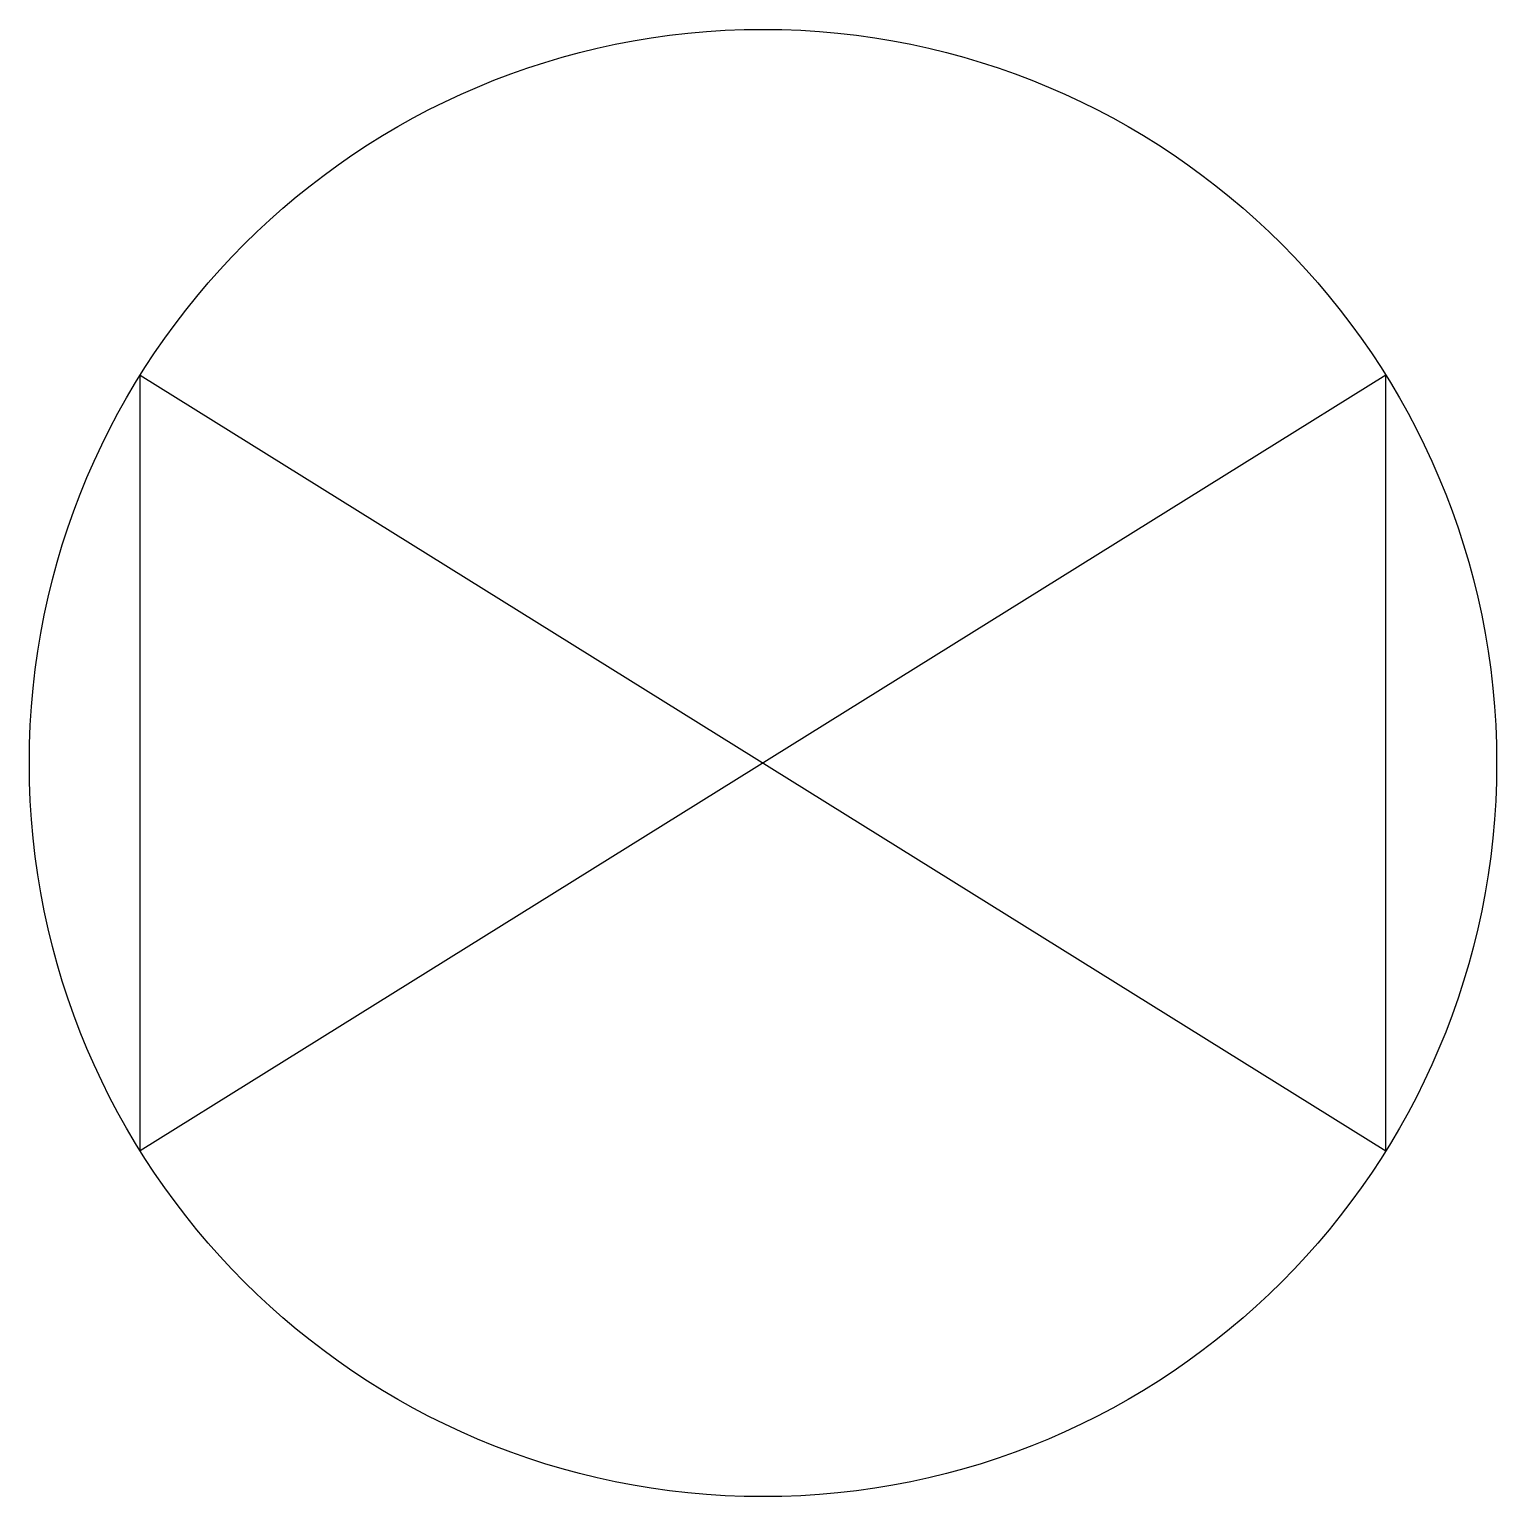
# Model space of a CAD drawing. Header units: millimetres. Extents: x -10134.355 to -10134.015, y 44.872 to 45.212.
import ezdxf

# ---------------------------------------------------------------- set-up
doc = ezdxf.new("R2010")
doc.units = ezdxf.units.MM
doc.header["$LTSCALE"] = 10
doc.layers.add('Tub_Válvulas', color=2, linetype='Continuous')

msp = doc.modelspace()

# ---------------------------------------------------------------- linework, layer by layer
at = {"layer": 'Tub_Válvulas'}
for p, q in [((-10134.32932, 44.95191), (-10134.32932, 45.13191)), ((-10134.32932, 45.13191), (-10134.04028, 44.95191)), ((-10134.04028, 45.13191), (-10134.32932, 44.95191)), ((-10134.04028, 44.95191), (-10134.04028, 45.13191))]:
    msp.add_line(p, q, dxfattribs=at)
msp.add_circle((-10134.1848, 45.04191), 0.17025, dxfattribs=at)

doc.saveas('drawing.dxf')
